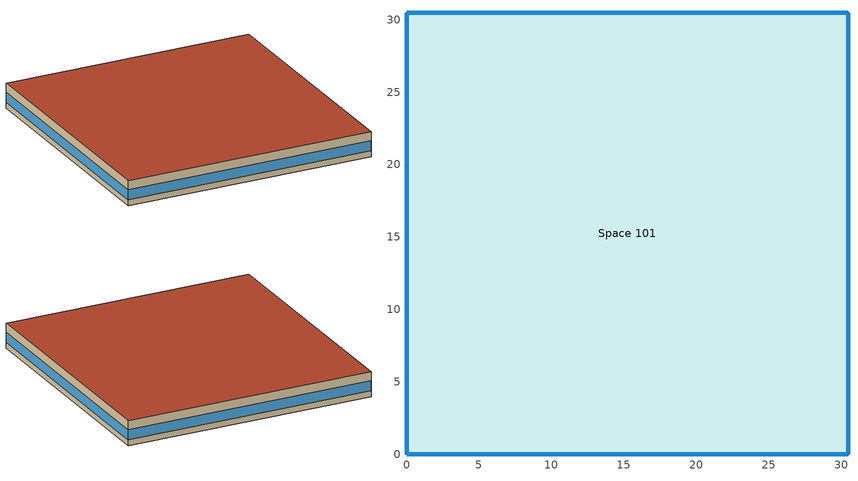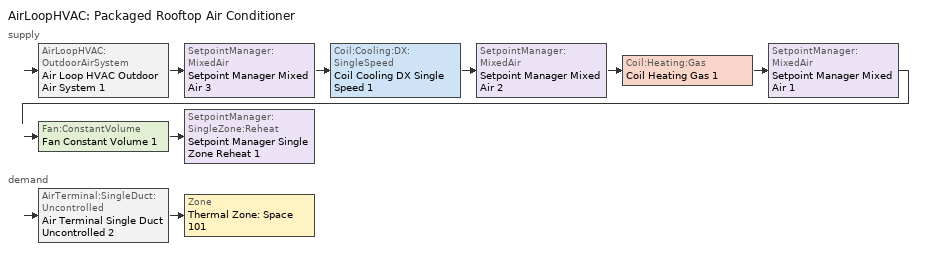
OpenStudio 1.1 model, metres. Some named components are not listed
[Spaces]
Space 101
 floor ground: 30.48,30.48 30.48,0 0,0 0,30.48 z0
 wall outside: 0,0 30.48,0 30.48,30.48 0,30.48 0,0 z0:3.05
 window: 0.03,0 30.45,0 / 0,30.45 0,0.03 / 30.45,30.48 0.03,30.48 / 30.48,0.03 30.48,30.45 z0.76:1.98
 roof outside: 30.48,0 30.48,30.48 0,30.48 0,0 z3.05
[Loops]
AirLoopHVAC 'Packaged Rooftop Air Conditioner'
 supply: AirLoopHVAC:OutdoorAirSystem 'Air Loop HVAC Outdoor Air System 1' > SetpointManager:MixedAir 'Setpoint Manager Mixed Air 3' > Coil:Cooling:DX:SingleSpeed 'Coil Cooling DX Single Speed 1' > SetpointManager:MixedAir 'Setpoint Manager Mixed Air 2' > Coil:Heating:Gas 'Coil Heating Gas 1' > SetpointManager:MixedAir 'Setpoint Manager Mixed Air 1' > Fan:ConstantVolume 'Fan Constant Volume 1' > SetpointManager:SingleZone:Reheat 'Setpoint Manager Single Zone Reheat 1'
 demand: AirTerminal:SingleDuct:Uncontrolled 'Air Terminal Single Duct Uncontrolled 2' > Zone 'Thermal Zone: Space 101'
[Building]
Medium Office: North Axis=-0; Space Type=ASHRAE 90.1-2004 MediumOffice; Default Construction Set=ASHRAE 90.1-2004 ClimateZone 5-6 (mdoff) ConstSet
[Site]
Site 1: Latitude {deg}=39.74; Longitude {deg}=-105.18; Time Zone {hr}=-7; Elevation {m}=1829
[SizingPeriod:DesignDay] Barometric Pressure {Pa}=81198; Sky Clearness=0; Rain Indicator=0; Snow Indicator=0; Day of Month=21; Daylight Saving Time Indicator=0; Dry-Bulb Temperature Range Modifier Type=DefaultMultipliers
Name | Maximum Dry-Bulb Temperature {C} | Daily Dry-Bulb Temperature Range {deltaC} | Humidity Indicating Conditions at Maximum Dry-Bulb {BasedOnField A3} | Wind Speed {m/s} | Wind Direction {deg} | Month | Day Type | Humidity Indicating Type | Solar Model Indicator | ASHRAE Taub | ASHRAE Taud
Denver Centennial  Golden   N Ann Htg 99.6% Condns DB | -18.8 | 0 | -18.8 | 3 | 340 | 12 | WinterDesignDay | Wetbulb | ASHRAEClearSky
Denver Centennial  Golden   N Ann Clg .4% Condns DB=>MWB | 33 | 15.2 | 15.7 | 4.9 | 0 | 7 | SummerDesignDay | Wetbulb | ASHRAETau | 0.424 | 2.025
Denver Centennial  Golden   N Ann Hum_n 99.6% Condns DP=>MCDB | -10.9 | 0 | -21.6 | 3 | 340 | 12 | WinterDesignDay | Dewpoint | ASHRAEClearSky
Denver Centennial  Golden   N Ann Htg Wind 99.6% Condns WS=>MCDB | 3.9 | 0 | 3.9 | 12.2 | 340 | 12 | WinterDesignDay | Wetbulb | ASHRAEClearSky
Denver Centennial  Golden   N Ann Clg .4% Condns WB=>MDB | 27.3 | 15.2 | 18.4 | 4.9 | 0 | 7 | SummerDesignDay | Wetbulb | ASHRAETau | 0.424 | 2.025
Denver Centennial  Golden   N Ann Clg .4% Condns DP=>MDB | 20.2 | 15.2 | 16.1 | 4.9 | 0 | 7 | SummerDesignDay | Dewpoint | ASHRAETau | 0.424 | 2.025
Denver Centennial  Golden   N Ann Clg .4% Condns Enth=>MDB | 27.3 | 15.2 | 59700 | 4.9 | 0 | 7 | SummerDesignDay | Enthalpy | ASHRAETau | 0.424 | 2.025
[Construction]
000 ExtSlabCarpet 4in ClimateZone 1-8: MAT-CC05 4 HW CONCRETE, CP02 CARPET PAD
000 Exterior Door: 000 F08 Metal surface, 000 I01 25mm insulation board
000 Interior Ceiling: 000 M11 100mm lightweight concrete, 000 F05 Ceiling air space resistance, 000 F16 Acoustic tile
000 Interior Door; 000 Interior Partition: 000 G05 25mm wood
000 Interior Floor: 000 F16 Acoustic tile, 000 F05 Ceiling air space resistance, 000 M11 100mm lightweight concrete
000 Interior Wall: 000 G01a 19mm gypsum board, 000 F04 Wall air space resistance, 000 G01a 19mm gypsum board
ASHRAE 90.1-2004 ExtWall SteelFrame ClimateZone 5-6: Wood Siding, Steel Frame NonRes Wall Insulation-2.10, 1/2IN Gypsum
ASHRAE 90.1-2004 ExtRoof IEAD ClimateZone 5-6: Roof Membrane, IEAD NonRes Roof Insulation-2.85, Metal Decking
000 Exterior Window 1: 000 Clear 3mm 1, 000 Air 13mm, 000 Clear 3mm 1
000 Interior Window 1: 000 Clear 3mm 1
cz5 window: cz 5 simple window material
[DefaultSubSurfaceConstructions]
Name | Fixed Window Construction | Operable Window Construction | Door Construction | Glass Door Construction | Skylight Construction | Tubular Daylight Dome Construction | Tubular Daylight Diffuser Construction
000 Interior DefSubCons | 000 Interior Window 1 | 000 Interior Window 1 | 000 Interior Door | 000 Exterior Window 1 | 000 Exterior Window 1 | 000 Interior Window 1 | 000 Interior Window 1
ASHRAE 90.1-2004 ClimateZone 5-6 (mdoff) Exterior DefSubCons | cz5 window | cz5 window | 000 Exterior Door | cz5 window | cz5 window
[DefaultSurfaceConstructions]
Name | Floor Construction | Wall Construction | Roof Ceiling Construction
000 Ground DefSurfCons | 000 ExtSlabCarpet 4in ClimateZone 1-8 | 000 ExtSlabCarpet 4in ClimateZone 1-8 | 000 ExtSlabCarpet 4in ClimateZone 1-8
000 Interior DefSurfCons | 000 Interior Floor | 000 Interior Wall | 000 Interior Ceiling
ASHRAE 90.1-2004 ClimateZone 5-6 (mdoff) Exterior DefSurfCons | 000 ExtSlabCarpet 4in ClimateZone 1-8 | ASHRAE 90.1-2004 ExtWall SteelFrame ClimateZone 5-6 | ASHRAE 90.1-2004 ExtRoof IEAD ClimateZone 5-6
[Material]
Name | Roughness | Thickness | Conductivity | Density | Specific Heat | Thermal Absorptance | Solar Absorptance | Visible Absorptance
000 F08 Metal surface | Smooth | 0.0008 | 45.28 | 7824 | 500
000 F16 Acoustic tile | MediumSmooth | 0.0191 | 0.06 | 368 | 590
000 G01a 19mm gypsum board | MediumSmooth | 0.019 | 0.16 | 800 | 1090
000 G05 25mm wood | MediumSmooth | 0.0254 | 0.15 | 608 | 1630
000 I01 25mm insulation board | MediumRough | 0.0254 | 0.03 | 43 | 1210
000 M11 100mm lightweight concrete | MediumRough | 0.1016 | 0.53 | 1280 | 840
1/2IN Gypsum | Smooth | 0.0127 | 0.16 | 784.9 | 830 | 0.9 | 0.92 | 0.92
MAT-CC05 4 HW CONCRETE | Rough | 0.1016 | 1.311 | 2240 | 836.8 | 0.9 | 0.7 | 0.7
Metal Decking | MediumSmooth | 0.0015 | 45.006 | 7680 | 418.4 | 0.9 | 0.7 | 0.3
Roof Membrane | VeryRough | 0.0095 | 0.16 | 1121.29 | 1460 | 0.9 | 0.7 | 0.7
Wood Siding | MediumSmooth | 0.01 | 0.11 | 544.62 | 1210 | 0.9 | 0.78 | 0.78
Steel Frame NonRes Wall Insulation-2.10 | MediumRough | 0.0870565 | 0.049 | 265 | 836.8 | 0.9 | 0.7 | 0.7
IEAD NonRes Roof Insulation-2.85 | MediumRough | 0.127339 | 0.049 | 265 | 836.8 | 0.9 | 0.7 | 0.7
[Material:AirGap]
Name | Thermal Resistance
000 F04 Wall air space resistance | 0.15
000 F05 Ceiling air space resistance | 0.18
[Material:NoMass]
CP02 CARPET PAD: Roughness=VeryRough; Thermal Resistance=0.2165; Thermal Absorptance=0.9; Solar Absorptance=0.7; Visible Absorptance=0.8
[WindowMaterial:Gas]
000 Air 13mm: Gas Type=Air; Thickness=0.0127
[WindowMaterial:Glazing]
000 Clear 3mm 1: Optical Data Type=SpectralAverage; Thickness=0.003; Solar Transmittance at Normal Incidence=0.837; Front Side Solar Reflectance at Normal Incidence=0.075; Back Side Solar Reflectance at Normal Incidence=0.075; Visible Transmittance at Normal Incidence=0.898; Front Side Visible Reflectance at Normal Incidence=0.081; Back Side Visible Reflectance at Normal Incidence=0.081; Infrared Transmittance at Normal Incidence=0; Front Side Infrared Hemispherical Emissivity=0.84; Back Side Infrared Hemispherical Emissivity=0.84; Conductivity=0.9
[DefaultConstructionSet]
ASHRAE 90.1-2004 ClimateZone 5-6 (mdoff) ConstSet: Default Exterior Surface Constructions=ASHRAE 90.1-2004 ClimateZone 5-6 (mdoff) Exterior DefSurfCons; Default Interior Surface Constructions=000 Interior DefSurfCons; Default Ground Contact Surface Constructions=000 Ground DefSurfCons; Default Exterior SubSurface Constructions=ASHRAE 90.1-2004 ClimateZone 5-6 (mdoff) Exterior DefSubCons; Default Interior SubSurface Constructions=000 Interior DefSubCons; Interior Partition Construction=000 Interior Partition
[WindowMaterial:SimpleGlazingSystem]
cz 5 simple window material: U-Factor=5.67826; Solar Heat Gain Coefficient=0.75; Visible Transmittance=0.8
[DefaultScheduleSet]
MediumOffice Schedules: Number of People Schedule=Medium Office Bldg Occ; People Activity Level Schedule=Medium Office Activity; Lighting Schedule=Medium Office Bldg Light; Electric Equipment Schedule=Medium Office Bldg Equip; Infiltration Schedule=Medium Office Infil Quarter On
[People:Definition]
MediumOffice PeopDef: Number of People Calculation Method=People/Area; Number of People=0; People per Space Floor Area=0.0538196; Fraction Radiant=0.3
[ThermostatSetpoint:DualSetpoint]
Medium Office Thermostat: Heating Setpoint Temperature Schedule=Medium Office HtgSetp; Cooling Setpoint Temperature Schedule=Medium Office ClgSetp
[DesignSpecification:OutdoorAir]
MediumOffice Outdoor Air: Outdoor Air Method=Sum; Outdoor Air Flow per Person=0.0107645; Outdoor Air Flow per Floor Area=0; Outdoor Air Flow Rate=0; Outdoor Air Flow Air Changes per Hour=0
[BuildingStory] Nominal Floor to Floor Height {m}=3.048
Name | Nominal Z Coordinate {m}
Building Story 1; Building Story 5 | 0
Building Story 2 | 3.048
Building Story 3 | 6.096
Building Story 4 | 9.144
[SpaceType]
ASHRAE 90.1-2004 MediumOffice: Default Schedule Set=MediumOffice Schedules; Design Specification Outdoor Air Object=MediumOffice Outdoor Air
[People]
ASHRAE 90.1-2004 MediumOffice PeopInst: People Definition=MediumOffice PeopDef; Space or SpaceType=ASHRAE 90.1-2004 MediumOffice
[Lights]
ASHRAE 90.1-2004 MediumOffice LightsInst: Lights Definition=ASHRAE 90.1-2004 MediumOffice LightsDef; Space or SpaceType=ASHRAE 90.1-2004 MediumOffice
[Lights:Definition]
ASHRAE 90.1-2004 MediumOffice LightsDef: Design Level Calculation Method=Watts/Area; Lighting Level=0; Watts per Space Floor Area=10.7639
[ElectricEquipment]
ASHRAE 90.1-2004 MediumOffice ElecInst: Electric Equipment Definition=ASHRAE 90.1-2004 MediumOffice ElecDef; Space or SpaceType=ASHRAE 90.1-2004 MediumOffice
[ElectricEquipment:Definition]
ASHRAE 90.1-2004 MediumOffice ElecDef: Design Level Calculation Method=Watts/Area; Design Level=0; Watts per Space Floor Area=10.7639
[SpaceInfiltration:DesignFlowRate]
ASHRAE 90.1-2004 MediumOffice Infil: Space or SpaceType=ASHRAE 90.1-2004 MediumOffice; Design Flow Rate Calculation Method=AirChanges/Hour; Design Flow Rate=0; Air Changes per Hour=0.2
[Controller:WaterCoil]
Name | Action
Controller Water Coil 1; Controller Water Coil 3; Controller Water Coil 5; Controller Water Coil 7; Controller Water Coil 10; Controller Water Coil 12 | Normal
Controller Water Coil 2; Controller Water Coil 4; Controller Water Coil 6; Controller Water Coil 8; Controller Water Coil 9; Controller Water Coil 11 | Reverse
[Space]
Space 101: Building Story=Building Story 5; Thermal Zone=Thermal Zone: Space 101
[ThermalZone]
Thermal Zone: Space 101: Thermostat=Medium Office Thermostat; Use Ideal Air Loads=No
[Sizing:Zone]
Thermal Zone: Space 101: Zone Cooling Design Supply Air Temperature {C}=14; Zone Heating Design Supply Air Temperature {C}=40; Zone Cooling Design Supply Air Humidity Ratio {kg-H2O/kg-air}=0.0085; Zone Heating Design Supply Air Humidity Ratio {kg-H2O/kg-air}=0.008; Cooling Design Air Flow Method=DesignDay; Heating Design Air Flow Method=DesignDay
[Zone equipment]
Thermal Zone: Space 101: Air Terminal Single Duct Uncontrolled 2
[AirLoopHVAC]
Packaged Rooftop Air Conditioner: Design Supply Air Flow Rate {m3/s}=AutoSize
[AvailabilityManager:Scheduled]
Availability Manager Scheduled 1: Schedule=Always On Discrete
[Sizing:System]
Packaged Rooftop Air Conditioner: Type of Load to Size On=Sensible; Design Outdoor Air Flow Rate {m3/s}=Autosize; Minimum System Air Flow Ratio=1; Preheat Design Temperature {C}=7; Preheat Design Humidity Ratio {kg-H2O/kg-Air}=0.008; Precool Design Temperature {C}=12.8; Precool Design Humidity Ratio {kg-H2O/kg-Air}=0.008; Central Cooling Design Supply Air Temperature {C}=12.8; Central Heating Design Supply Air Temperature {C}=40; Sizing Option=NonCoincident; 100% Outdoor Air in Cooling=Yes; 100% Outdoor Air in Heating=Yes; Central Cooling Design Supply Air Humidity Ratio {kg-H2O/kg-Air}=0.0085; Central Heating Design Supply Air Humidity Ratio {kg-H2O/kg-Air}=0.008; Cooling Design Air Flow Method=DesignDay; Cooling Design Air Flow Rate {m3/s}=0; Heating Design Air Flow Method=DesignDay; Heating Design Air Flow Rate {m3/s}=0; System Outdoor Air Method=ZoneSum
[Fan:ConstantVolume]
Fan Constant Volume 1: Availability Schedule=Always On Discrete; Pressure Rise {Pa}=500; Maximum Flow Rate {m3/s}=AutoSize
[Coil:Heating:Gas]
Coil Heating Gas 1: Availability Schedule=Always On Discrete; Gas Burner Efficiency=0.8; Nominal Capacity {W}=AutoSize; Parasitic Electric Load {W}=0; Parasitic Gas Load {W}=0
[Coil:Cooling:DX:SingleSpeed]
Coil Cooling DX Single Speed 1: Availability Schedule=Always On Discrete; Rated Total Cooling Capacity {W}=autosize; Rated Sensible Heat Ratio=autosize; Rated COP {W/W}=3; Rated Air Flow Rate {m3/s}=autosize; Rated Evaporator Fan Power Per Volume Flow Rate {W/(m3/s)}=773.3; Total Cooling Capacity Function of Temperature Curve=Curve Biquadratic 1; Total Cooling Capacity Function of Flow Fraction Curve=Curve Quadratic 1; Energy Input Ratio Function of Temperature Curve=Curve Biquadratic 2; Energy Input Ratio Function of Flow Fraction Curve=Curve Quadratic 2; Part Load Fraction Correlation Curve=Curve Quadratic 3; Condenser Type=AirCooled; Evaporative Condenser Effectiveness=0; Evaporative Condenser Air Flow Rate {m3/s}=Autosize; Evaporative Condenser Pump Rated Power Consumption {W}=Autosize; Crankcase Heater Capacity {W}=0; Maximum Outdoor Dry-Bulb Temperature for Crankcase Heater Operation {C}=0; Basin Heater Capacity {W/K}=0; Basin Heater Setpoint Temperature {C}=10
[SetpointManager:SingleZone:Reheat]
Setpoint Manager Single Zone Reheat 1: Minimum Supply Air Temperature {C}=-99; Maximum Supply Air Temperature {C}=99; Control Zone=Thermal Zone: Space 101
[Controller:OutdoorAir]
Controller Outdoor Air 1: Minimum Outdoor Air Flow Rate {m3/s}=Autosize; Maximum Outdoor Air Flow Rate {m3/s}=Autosize; Economizer Control Type=NoEconomizer; Economizer Control Action Type=ModulateFlow; Economizer Maximum Limit Dry-Bulb Temperature {C}=28; Economizer Maximum Limit Enthalpy {J/kg}=64000; Economizer Minimum Limit Dry-Bulb Temperature {C}=-100; Lockout Type=NoLockout; Minimum Limit Type=FixedMinimum; Controller Mechanical Ventilation=Controller Mechanical Ventilation 1; High Humidity Control=No; Heat Recovery Bypass Control Type=BypassWhenOAFlowGreaterThanMinimum
[Controller:MechanicalVentilation]
Controller Mechanical Ventilation 1: Availability Schedule=Always On Discrete; System Outdoor Air Method=ZoneSum
[AirLoopHVAC:OutdoorAirSystem]
Air Loop HVAC Outdoor Air System 1: Controller=Controller Outdoor Air 1
[AirTerminal:SingleDuct:Uncontrolled]
Air Terminal Single Duct Uncontrolled 2: Availability Schedule=Always On Discrete; Maximum Air Flow Rate {m3/s}=AutoSize
[Schedule:Constant]
Always On Discrete: Value=1
[Schedule:Ruleset]
Name | Default Day Schedule | Summer Design Day Schedule | Winter Design Day Schedule
Medium Office Infil Quarter On | Medium Office Infil Quarter On Default Schedule | Medium Office Infil Quarter On Summer Design Day | Medium Office Infil Quarter On Winter Design Day
Medium Office Bldg Light | Medium Office Bldg Light Default Schedule | Medium Office Bldg Light Summer Design Day | Medium Office Bldg Light Winter Design Day
Medium Office Bldg Equip | Medium Office Bldg Equip Default Schedule | Medium Office Bldg Equip Summer Design Day | Medium Office Bldg Equip Winter Design Day
Medium Office HtgSetp | Medium Office HtgSetp Default Schedule | Medium Office HtgSetp Summer Design Day | Medium Office HtgSetp Winter Design Day
Medium Office Bldg Occ | Medium Office Bldg Occ Default Schedule | Medium Office Bldg Occ Summer Design Day | Medium Office Bldg Occ Winter Design Day
Medium Office ClgSetp | Medium Office ClgSetp Default Schedule | Medium Office ClgSetp Summer Design Day | Medium Office ClgSetp Winter Design Day
Medium Office Activity | Medium Office Activity Default Schedule | Medium Office Activity Summer Design Day | Medium Office Activity Winter Design Day
[Schedule:Day]
Medium Office Infil Quarter On Default Schedule; Medium Office Infil Quarter On Summer Design Day: 6, 0, 1, 22, 0, 0.25, 24, 0, 1
Medium Office Infil Quarter On Rule 2 Day Schedule; Medium Office Infil Quarter On Winter Design Day: 6, 0, 1, 18, 0, 0.25, 24, 0, 1
Medium Office Infil Quarter On Rule 1 Day Schedule; Medium Office Bldg Light Summer Design Day; Medium Office Bldg Equip Summer Design Day: 24, 0, 1
Medium Office Bldg Light Default Schedule: 5, 0, 0.05, 7, 0, 0.1, 8, 0, 0.3, 17, 0, 0.9, 18, 0, 0.7, 20, 0, 0.5, 22, 0, 0.3, 23, 0, 0.1, 24, 0, 0.05
Medium Office Bldg Light Rule 2 Day Schedule: 6, 0, 0.05, 8, 0, 0.1, 14, 0, 0.5, 17, 0, 0.15, 24, 0, 0.05
Medium Office Bldg Light Winter Design Day; Medium Office Bldg Equip Winter Design Day; Medium Office Bldg Occ Rule 1 Day Schedule; Medium Office Bldg Occ Winter Design Day: 24, 0, 0
Medium Office Bldg Light Rule 1 Day Schedule: 24, 0, 0.05
Medium Office Bldg Equip Default Schedule: 8, 0, 0.4, 12, 0, 0.9, 13, 0, 0.8, 17, 0, 0.9, 18, 0, 0.8, 20, 0, 0.6, 22, 0, 0.5, 24, 0, 0.4
Medium Office Bldg Equip Rule 2 Day Schedule: 6, 0, 0.3, 8, 0, 0.4, 14, 0, 0.5, 17, 0, 0.35, 24, 0, 0.3
Medium Office Bldg Equip Rule 1 Day Schedule: 24, 0, 0.3
Medium Office HtgSetp Default Schedule: 6, 0, 15.6, 22, 0, 21, 24, 0, 15.6
Medium Office HtgSetp Summer Design Day; Medium Office HtgSetp Rule 1 Day Schedule: 24, 0, 15.6
Medium Office HtgSetp Rule 2 Day Schedule: 6, 0, 15.6, 18, 0, 21, 24, 0, 15.6
Medium Office HtgSetp Winter Design Day: 24, 0, 21
Medium Office Bldg Occ Default Schedule: 6, 0, 0, 7, 0, 0.1, 8, 0, 0.2, 12, 0, 0.95, 13, 0, 0.5, 17, 0, 0.95, 18, 0, 0.7, 20, 0, 0.4, 22, 0, 0.1, 24, 0, 0.05
Medium Office Bldg Occ Summer Design Day: 6, 0, 0, 22, 0, 1, 24, 0, 0.05
Medium Office Bldg Occ Rule 2 Day Schedule: 6, 0, 0, 8, 0, 0.1, 14, 0, 0.5, 17, 0, 0.1, 24, 0, 0
Medium Office ClgSetp Default Schedule; Medium Office ClgSetp Summer Design Day: 6, 0, 26.7, 22, 0, 24, 24, 0, 26.7
Medium Office ClgSetp Rule 2 Day Schedule: 6, 0, 26.7, 18, 0, 24, 24, 0, 26.7
Medium Office ClgSetp Winter Design Day; Medium Office ClgSetp Rule 1 Day Schedule: 24, 0, 26.7
Medium Office Activity Default Schedule; Medium Office Activity Winter Design Day; Medium Office Activity Summer Design Day: 24, 0, 120
[Schedule:Rule] Apply Monday=No; Apply Tuesday=No; Apply Wednesday=No; Apply Thursday=No; Apply Friday=No; Date Specification Type=DateRange; Start Month=1; Start Day=1; End Month=12; End Day=31
Name | Schedule Ruleset | Rule Order | Day Schedule | Apply Sunday | Apply Saturday
Medium Office Infil Quarter On Rule 2 | Medium Office Infil Quarter On | 1 | Medium Office Infil Quarter On Rule 2 Day Schedule | No | Yes
Medium Office Infil Quarter On Rule 1 | Medium Office Infil Quarter On | 0 | Medium Office Infil Quarter On Rule 1 Day Schedule | Yes | No
Medium Office Bldg Light Rule 2 | Medium Office Bldg Light | 1 | Medium Office Bldg Light Rule 2 Day Schedule | No | Yes
Medium Office Bldg Light Rule 1 | Medium Office Bldg Light | 0 | Medium Office Bldg Light Rule 1 Day Schedule | Yes | No
Medium Office Bldg Equip Rule 2 | Medium Office Bldg Equip | 1 | Medium Office Bldg Equip Rule 2 Day Schedule | No | Yes
Medium Office Bldg Equip Rule 1 | Medium Office Bldg Equip | 0 | Medium Office Bldg Equip Rule 1 Day Schedule | Yes | No
Medium Office HtgSetp Rule 2 | Medium Office HtgSetp | 1 | Medium Office HtgSetp Rule 2 Day Schedule | No | Yes
Medium Office HtgSetp Rule 1 | Medium Office HtgSetp | 0 | Medium Office HtgSetp Rule 1 Day Schedule | Yes | No
Medium Office Bldg Occ Rule 2 | Medium Office Bldg Occ | 1 | Medium Office Bldg Occ Rule 2 Day Schedule | No | Yes
Medium Office Bldg Occ Rule 1 | Medium Office Bldg Occ | 0 | Medium Office Bldg Occ Rule 1 Day Schedule | Yes | No
Medium Office ClgSetp Rule 2 | Medium Office ClgSetp | 1 | Medium Office ClgSetp Rule 2 Day Schedule | No | Yes
Medium Office ClgSetp Rule 1 | Medium Office ClgSetp | 0 | Medium Office ClgSetp Rule 1 Day Schedule | Yes | No
[Curve:Biquadratic] Minimum Value of x {BasedOnField A2}=17; Maximum Value of x {BasedOnField A2}=22; Minimum Value of y {BasedOnField A3}=13; Maximum Value of y {BasedOnField A3}=46
Name | Coefficient1 Constant | Coefficient2 x | Coefficient3 x**2 | Coefficient4 y | Coefficient5 y**2 | Coefficient6 x*y
Curve Biquadratic 1 | 0.42415 | 0.04426 | -0.00042 | 0.00333 | -8e-005 | -0.00021
Curve Biquadratic 2 | 1.23649 | -0.02431 | 0.00057 | -0.01434 | 0.00063 | -0.00038
[Curve:Quadratic]
Name | Coefficient1 Constant | Coefficient2 x | Coefficient3 x**2 | Minimum Value of x {BasedOnField A2} | Maximum Value of x {BasedOnField A2}
Curve Quadratic 1 | 0.77136 | 0.34053 | -0.11088 | 0.75918 | 1.13877
Curve Quadratic 2 | 1.2055 | -0.32953 | 0.12308 | 0.75918 | 1.13877
Curve Quadratic 3 | 0.771 | 0.229 | 0 | 0 | 1
